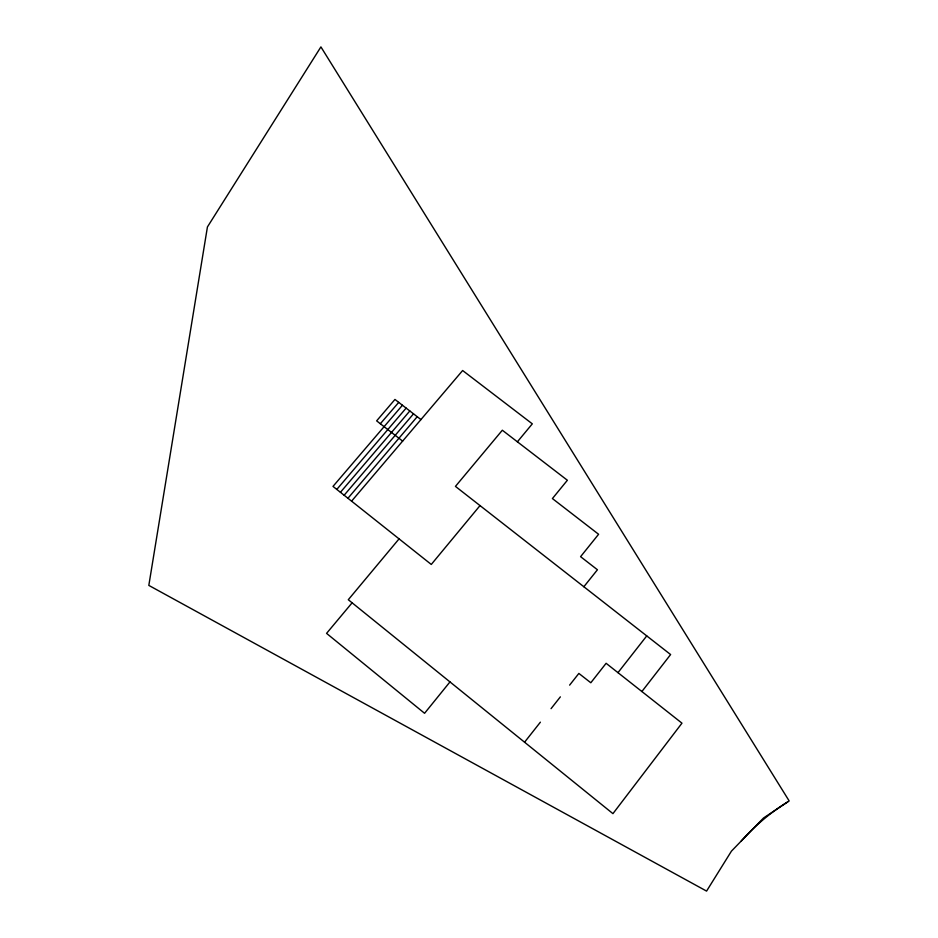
<?xml version="1.0" encoding="UTF-8"?>
<svg xmlns="http://www.w3.org/2000/svg" width="938" height="938" viewBox="0 0 938 938"><rect width="100%" height="100%" fill="white"/><g stroke="black" fill="none" stroke-linecap="round" stroke-linejoin="round"><path stroke-width="1.41" d="M641.885 691.529L670.611 654.548L455.446 486.388L502.334 430.225L567.373 480.256L552.412 498.559L598.596 534.273L580.587 556.668L597.436 569.765L583.858 586.742M617.978 672.652L646.751 635.905M524.565 742.216L540.382 722.178M551.052 708.659L560.361 696.864M569.624 685.127L578.863 673.425L590.811 682.758L606.112 663.295L681.961 723.163L612.936 813.645L348.291 599.722L399.072 538.858M449.97 681.914L424.574 713.29L326.565 633.373L352.113 602.817M480.022 505.594L431.281 564.453L333.002 486.4L402.425 405.239M517.389 441.81L532.315 423.847L462.633 370.522L351.598 501.138M347.963 498.254L417.222 416.707M336.812 489.413L406.119 408.1M340.435 492.286L409.824 410.961M344.152 495.229L413.517 413.834M380.336 423.73L398.732 402.379M741.196 841.069C755.137 825.475 771.294 811.827 789.175 800.958L320.913 46.9L207.427 226.949L148.825 585.406L706.572 891.1L731.429 851.153L763.544 817.983L787.768 801.92M420.939 419.579L394.957 399.447L376.642 420.857L402.637 441.106"/></g></svg>
